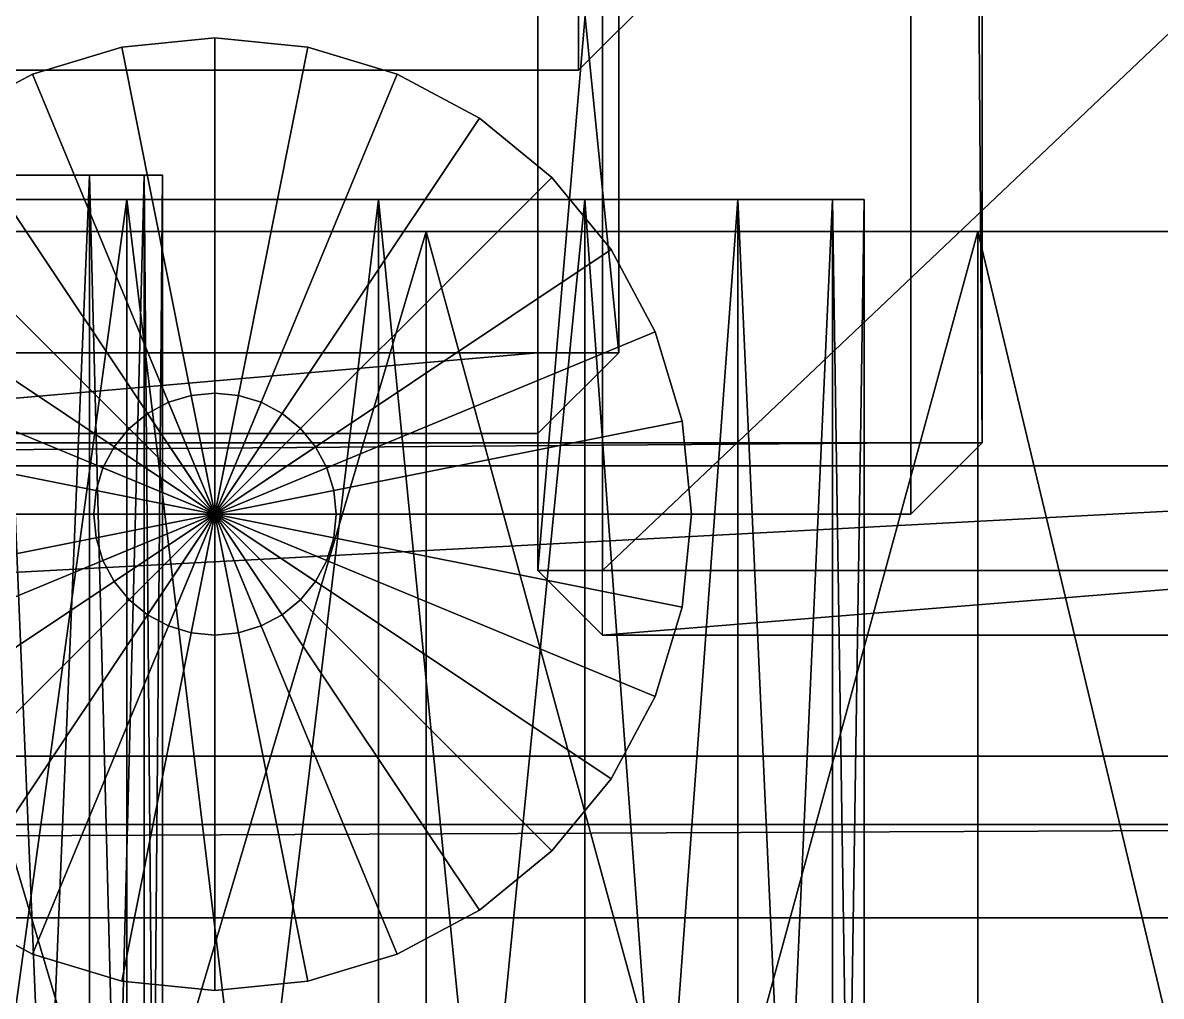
# Model space of a CAD drawing. Header units: millimetres. Extents: x -18 to 4450, y -985 to 970.
# Drawn here: x 3121.2 to 3262.2, y -674.7 to -554.1 of the extents above; entities that cross this region are included whole.
import ezdxf

# ---------------------------------------------------------------- set-up
doc = ezdxf.new("R2010")
doc.units = ezdxf.units.MM
for name, color, linetype in [('body__floor_pan', 40, 'CONTINUOUS'), ('body__left_rear_inner_wheel_tub', 40, 'CONTINUOUS'), ('body__rear_load_floor', 40, 'CONTINUOUS'), ('chassis__cab_body_mount_stand_7', 251, 'CONTINUOUS'), ('chassis__left_body_mount_center_bolt_5', 9, 'CONTINUOUS'), ('chassis__left_body_mount_outrigger_5', 251, 'CONTINUOUS'), ('chassis__left_body_mount_rubber_biscuit_5', 250, 'CONTINUOUS'), ('hard_top__white_hardtop_crowned_roof_skin', 7, 'CONTINUOUS'), ('hard_top__white_hardtop_roof', 7, 'CONTINUOUS'), ('running_gear__left_rear_upper_shock_mount', 251, 'CONTINUOUS'), ('running_gear__rear_left_tire_hub', 250, 'CONTINUOUS'), ('running_gear__rear_left_tire_rim', 9, 'CONTINUOUS'), ('running_gear__rear_left_tire_tire', 250, 'CONTINUOUS')]:
    doc.layers.add(name, color=color, linetype=linetype)

msp = doc.modelspace()

# ---------------------------------------------------------------- linework, layer by layer
at = {"layer": 'body__floor_pan'}
for points in [[(901.549995, -653.450012, 670.000017), (3428.450108, -653.450012, 670.000017), (3428.450108, 653.450012, 670.000017)], [(901.549995, -653.450012, 670.000017), (3428.450108, 653.450012, 670.000017), (901.549995, 653.450012, 670.000017)], [(901.549995, -653.450012, 615.00001), (901.549995, 653.450012, 615.00001), (3428.450108, 653.450012, 615.00001)], [(901.549995, -653.450012, 615.00001), (3428.450108, 653.450012, 615.00001), (3428.450108, -653.450012, 615.00001)], [(901.549995, -665.000021, 626.550019), (901.549995, -653.450012, 615.00001), (3428.450108, -653.450012, 615.00001)], [(901.549995, -665.000021, 626.550019), (3428.450108, -653.450012, 615.00001), (3428.450108, -665.000021, 626.550019)], [(901.549995, -665.000021, 658.450007), (901.549995, -653.450012, 670.000017), (3428.450108, -653.450012, 670.000017)], [(901.549995, -665.000021, 658.450007), (3428.450108, -653.450012, 670.000017), (3428.450108, -665.000021, 658.450007)], [(901.549995, -665.000021, 626.550019), (3428.450108, -665.000021, 626.550019), (3428.450108, -665.000021, 658.450007)], [(901.549995, -665.000021, 626.550019), (3428.450108, -665.000021, 658.450007), (901.549995, -665.000021, 658.450007)]]:
    msp.add_3dface(points, dxfattribs=at)
at = {"layer": 'body__left_rear_inner_wheel_tub'}
for points in [[(2690.999985, -609.000027, 1139.999986), (3368.999958, -609.000027, 1139.999986), (3368.999958, -400.999993, 1139.999986)], [(2690.999985, -609.000027, 1139.999986), (3368.999958, -400.999993, 1139.999986), (2690.999985, -400.999993, 1139.999986)], [(2690.999985, -609.000027, 754.999995), (2690.999985, -400.999993, 754.999995), (3368.999958, -400.999993, 754.999995)], [(2690.999985, -609.000027, 754.999995), (3368.999958, -400.999993, 754.999995), (3368.999958, -609.000027, 754.999995)], [(2690.999985, -644.999981, 791.000009), (2690.999985, -609.000027, 754.999995), (3368.999958, -609.000027, 754.999995)], [(2690.999985, -644.999981, 791.000009), (3368.999958, -609.000027, 754.999995), (3368.999958, -644.999981, 791.000009)], [(2690.999985, -644.999981, 1103.999972), (2690.999985, -609.000027, 1139.999986), (3368.999958, -609.000027, 1139.999986)], [(2690.999985, -644.999981, 1103.999972), (3368.999958, -609.000027, 1139.999986), (3368.999958, -644.999981, 1103.999972)], [(2690.999985, -644.999981, 791.000009), (3368.999958, -644.999981, 791.000009), (3368.999958, -644.999981, 1103.999972)], [(2690.999985, -644.999981, 791.000009), (3368.999958, -644.999981, 1103.999972), (2690.999985, -644.999981, 1103.999972)]]:
    msp.add_3dface(points, dxfattribs=at)
at = {"layer": 'body__rear_load_floor'}
for points in [[(2068.82, -606.180012, 731.999993), (3231.179953, -606.180012, 731.999993), (3231.179953, 606.180012, 731.999993)], [(2068.82, -606.180012, 731.999993), (3231.179953, 606.180012, 731.999993), (2068.82, 606.180012, 731.999993)], [(2068.82, -606.180012, 689.999998), (2068.82, 606.180012, 689.999998), (3231.179953, 606.180012, 689.999998)], [(2068.82, -606.180012, 689.999998), (3231.179953, 606.180012, 689.999998), (3231.179953, -606.180012, 689.999998)], [(3240.00001, -606.180012, 698.819995), (3231.179953, -606.180012, 689.999998), (3231.179953, 606.180012, 689.999998)], [(3240.00001, -606.180012, 698.819995), (3231.179953, 606.180012, 689.999998), (3240.00001, 606.180012, 698.819995)], [(3240.00001, -606.180012, 723.179996), (3231.179953, -606.180012, 731.999993), (3231.179953, 606.180012, 731.999993)], [(3240.00001, -606.180012, 723.179996), (3231.179953, 606.180012, 731.999993), (3240.00001, 606.180012, 723.179996)], [(3240.00001, -606.180012, 698.819995), (3240.00001, 606.180012, 698.819995), (3240.00001, 606.180012, 723.179996)], [(3240.00001, -606.180012, 698.819995), (3240.00001, 606.180012, 723.179996), (3240.00001, -606.180012, 723.179996)], [(2068.82, -615.00001, 698.819995), (2068.82, -606.180012, 689.999998), (3231.179953, -606.180012, 689.999998)], [(2068.82, -615.00001, 698.819995), (3231.179953, -606.180012, 689.999998), (3231.179953, -615.00001, 698.819995)], [(2068.82, -615.00001, 723.179996), (2068.82, -606.180012, 731.999993), (3231.179953, -606.180012, 731.999993)], [(2068.82, -615.00001, 723.179996), (3231.179953, -606.180012, 731.999993), (3231.179953, -615.00001, 723.179996)], [(3240.00001, -606.180012, 698.819995), (3231.179953, -615.00001, 698.819995), (3231.179953, -615.00001, 723.179996)], [(3240.00001, -606.180012, 698.819995), (3231.179953, -615.00001, 723.179996), (3240.00001, -606.180012, 723.179996)], [(3240.00001, -606.180012, 698.819995), (3231.179953, -615.00001, 698.819995), (3231.179953, -606.180012, 689.999998)], [(3240.00001, -606.180012, 723.179996), (3231.179953, -615.00001, 723.179996), (3231.179953, -606.180012, 731.999993)], [(2068.82, -615.00001, 698.819995), (3231.179953, -615.00001, 698.819995), (3231.179953, -615.00001, 723.179996)], [(2068.82, -615.00001, 698.819995), (3231.179953, -615.00001, 723.179996), (2068.82, -615.00001, 723.179996)]]:
    msp.add_3dface(points, dxfattribs=at)
at = {"layer": 'chassis__cab_body_mount_stand_7'}
for points in [[(3069.999933, -595.000029, 551.999986), (3184.999943, -595.000029, 551.999986), (3184.999943, -495.000005, 551.999986)], [(3069.999933, -595.000029, 551.999986), (3184.999943, -495.000005, 551.999986), (3069.999933, -495.000005, 551.999986)], [(3069.999933, -595.000029, 500), (3069.999933, -495.000005, 500), (3184.999943, -495.000005, 500)], [(3069.999933, -595.000029, 500), (3184.999943, -495.000005, 500), (3184.999943, -595.000029, 500)], [(3194.999933, -595.000029, 509.99999), (3184.999943, -595.000029, 500), (3184.999943, -495.000005, 500)], [(3194.999933, -595.000029, 509.99999), (3184.999943, -495.000005, 500), (3194.999933, -495.000005, 509.99999)], [(3194.999933, -595.000029, 541.999996), (3184.999943, -595.000029, 551.999986), (3184.999943, -495.000005, 551.999986)], [(3194.999933, -595.000029, 541.999996), (3184.999943, -495.000005, 551.999986), (3194.999933, -495.000005, 541.999996)], [(3194.999933, -595.000029, 509.99999), (3194.999933, -495.000005, 509.99999), (3194.999933, -495.000005, 541.999996)], [(3194.999933, -595.000029, 509.99999), (3194.999933, -495.000005, 541.999996), (3194.999933, -595.000029, 541.999996)], [(3069.999933, -605.000019, 509.99999), (3069.999933, -595.000029, 500), (3184.999943, -595.000029, 500)], [(3069.999933, -605.000019, 509.99999), (3184.999943, -595.000029, 500), (3184.999943, -605.000019, 509.99999)], [(3069.999933, -605.000019, 541.999996), (3069.999933, -595.000029, 551.999986), (3184.999943, -595.000029, 551.999986)], [(3069.999933, -605.000019, 541.999996), (3184.999943, -595.000029, 551.999986), (3184.999943, -605.000019, 541.999996)], [(3194.999933, -595.000029, 509.99999), (3184.999943, -605.000019, 509.99999), (3184.999943, -605.000019, 541.999996)], [(3194.999933, -595.000029, 509.99999), (3184.999943, -605.000019, 541.999996), (3194.999933, -595.000029, 541.999996)], [(3194.999933, -595.000029, 509.99999), (3184.999943, -605.000019, 509.99999), (3184.999943, -595.000029, 500)], [(3194.999933, -595.000029, 541.999996), (3184.999943, -605.000019, 541.999996), (3184.999943, -595.000029, 551.999986)], [(3069.999933, -605.000019, 509.99999), (3184.999943, -605.000019, 509.99999), (3184.999943, -605.000019, 541.999996)], [(3069.999933, -605.000019, 509.99999), (3184.999943, -605.000019, 541.999996), (3069.999933, -605.000019, 541.999996)]]:
    msp.add_3dface(points, dxfattribs=at)
at = {"layer": 'chassis__left_body_mount_center_bolt_5'}
for points in [[(3142.073631, -600.288212, 597.000003), (3142.073631, -600.288212, 666.999996), (3139.259815, -601.14181, 666.999996)], [(3142.073631, -600.288212, 597.000003), (3139.259815, -601.14181, 666.999996), (3139.259815, -601.14181, 597.000003)], [(3144.999981, -615.00001, 597.000003), (3139.259815, -601.14181, 597.000003), (3142.073631, -600.288212, 597.000003)], [(3144.999981, -615.00001, 666.999996), (3142.073631, -600.288212, 666.999996), (3139.259815, -601.14181, 666.999996)], [(3144.999981, -600.000024, 597.000003), (3144.999981, -600.000024, 666.999996), (3142.073631, -600.288212, 666.999996)], [(3144.999981, -600.000024, 597.000003), (3142.073631, -600.288212, 666.999996), (3142.073631, -600.288212, 597.000003)], [(3144.999981, -615.00001, 597.000003), (3142.073631, -600.288212, 597.000003), (3144.999981, -600.000024, 597.000003)], [(3144.999981, -615.00001, 666.999996), (3144.999981, -600.000024, 666.999996), (3142.073631, -600.288212, 666.999996)], [(3147.926331, -600.288212, 597.000003), (3147.926331, -600.288212, 666.999996), (3144.999981, -600.000024, 666.999996)], [(3147.926331, -600.288212, 597.000003), (3144.999981, -600.000024, 666.999996), (3144.999981, -600.000024, 597.000003)], [(3144.999981, -615.00001, 597.000003), (3144.999981, -600.000024, 597.000003), (3147.926331, -600.288212, 597.000003)], [(3144.999981, -615.00001, 666.999996), (3147.926331, -600.288212, 666.999996), (3144.999981, -600.000024, 666.999996)], [(3144.999981, -615.00001, 597.000003), (3147.926331, -600.288212, 597.000003), (3150.740147, -601.14181, 597.000003)], [(3144.999981, -615.00001, 666.999996), (3150.740147, -601.14181, 666.999996), (3147.926331, -600.288212, 666.999996)], [(3150.740147, -601.14181, 597.000003), (3150.740147, -601.14181, 666.999996), (3147.926331, -600.288212, 666.999996)], [(3150.740147, -601.14181, 597.000003), (3147.926331, -600.288212, 666.999996), (3147.926331, -600.288212, 597.000003)], [(3139.259815, -601.14181, 597.000003), (3139.259815, -601.14181, 666.999996), (3136.666536, -602.527976, 666.999996)], [(3139.259815, -601.14181, 597.000003), (3136.666536, -602.527976, 666.999996), (3136.666536, -602.527976, 597.000003)], [(3144.999981, -615.00001, 597.000003), (3136.666536, -602.527976, 597.000003), (3139.259815, -601.14181, 597.000003)], [(3144.999981, -615.00001, 666.999996), (3139.259815, -601.14181, 666.999996), (3136.666536, -602.527976, 666.999996)], [(3144.999981, -615.00001, 597.000003), (3150.740147, -601.14181, 597.000003), (3153.333664, -602.527976, 597.000003)], [(3144.999981, -615.00001, 666.999996), (3153.333664, -602.527976, 666.999996), (3150.740147, -601.14181, 666.999996)], [(3153.333664, -602.527976, 597.000003), (3153.333664, -602.527976, 666.999996), (3150.740147, -601.14181, 666.999996)], [(3153.333664, -602.527976, 597.000003), (3150.740147, -601.14181, 666.999996), (3150.740147, -601.14181, 597.000003)], [(3136.666536, -602.527976, 597.000003), (3136.666536, -602.527976, 666.999996), (3134.393454, -604.393423, 666.999996)], [(3136.666536, -602.527976, 597.000003), (3134.393454, -604.393423, 666.999996), (3134.393454, -604.393423, 597.000003)], [(3144.999981, -615.00001, 597.000003), (3134.393454, -604.393423, 597.000003), (3136.666536, -602.527976, 597.000003)], [(3144.999981, -615.00001, 666.999996), (3136.666536, -602.527976, 666.999996), (3134.393454, -604.393423, 666.999996)], [(3144.999981, -615.00001, 597.000003), (3153.333664, -602.527976, 597.000003), (3155.606508, -604.393423, 597.000003)], [(3144.999981, -615.00001, 666.999996), (3155.606508, -604.393423, 666.999996), (3153.333664, -602.527976, 666.999996)], [(3155.606508, -604.393423, 597.000003), (3155.606508, -604.393423, 666.999996), (3153.333664, -602.527976, 666.999996)], [(3155.606508, -604.393423, 597.000003), (3153.333664, -602.527976, 666.999996), (3153.333664, -602.527976, 597.000003)], [(3134.393454, -604.393423, 597.000003), (3134.393454, -604.393423, 666.999996), (3132.528067, -606.666446, 666.999996)], [(3134.393454, -604.393423, 597.000003), (3132.528067, -606.666446, 666.999996), (3132.528067, -606.666446, 597.000003)], [(3144.999981, -615.00001, 597.000003), (3132.528067, -606.666446, 597.000003), (3134.393454, -604.393423, 597.000003)], [(3144.999981, -615.00001, 666.999996), (3134.393454, -604.393423, 666.999996), (3132.528067, -606.666446, 666.999996)], [(3144.999981, -615.00001, 597.000003), (3155.606508, -604.393423, 597.000003), (3157.472134, -606.666446, 597.000003)], [(3144.999981, -615.00001, 666.999996), (3157.472134, -606.666446, 666.999996), (3155.606508, -604.393423, 666.999996)], [(3157.472134, -606.666446, 597.000003), (3157.472134, -606.666446, 666.999996), (3155.606508, -604.393423, 666.999996)], [(3157.472134, -606.666446, 597.000003), (3155.606508, -604.393423, 666.999996), (3155.606508, -604.393423, 597.000003)], [(3132.528067, -606.666446, 597.000003), (3132.528067, -606.666446, 666.999996), (3131.141901, -609.259725, 666.999996)], [(3132.528067, -606.666446, 597.000003), (3131.141901, -609.259725, 666.999996), (3131.141901, -609.259725, 597.000003)], [(3144.999981, -615.00001, 597.000003), (3131.141901, -609.259725, 597.000003), (3132.528067, -606.666446, 597.000003)], [(3144.999981, -615.00001, 666.999996), (3132.528067, -606.666446, 666.999996), (3131.141901, -609.259725, 666.999996)], [(3144.999981, -615.00001, 597.000003), (3157.472134, -606.666446, 597.000003), (3158.858299, -609.259725, 597.000003)], [(3144.999981, -615.00001, 666.999996), (3158.858299, -609.259725, 666.999996), (3157.472134, -606.666446, 666.999996)], [(3158.858299, -609.259725, 597.000003), (3158.858299, -609.259725, 666.999996), (3157.472134, -606.666446, 666.999996)], [(3158.858299, -609.259725, 597.000003), (3157.472134, -606.666446, 666.999996), (3157.472134, -606.666446, 597.000003)], [(3131.141901, -609.259725, 597.000003), (3131.141901, -609.259725, 666.999996), (3130.288124, -612.07366, 666.999996)], [(3131.141901, -609.259725, 597.000003), (3130.288124, -612.07366, 666.999996), (3130.288124, -612.07366, 597.000003)], [(3144.999981, -615.00001, 597.000003), (3130.288124, -612.07366, 597.000003), (3131.141901, -609.259725, 597.000003)], [(3144.999981, -615.00001, 666.999996), (3131.141901, -609.259725, 666.999996), (3130.288124, -612.07366, 666.999996)], [(3144.999981, -615.00001, 597.000003), (3158.858299, -609.259725, 597.000003), (3159.711838, -612.07366, 597.000003)], [(3144.999981, -615.00001, 666.999996), (3159.711838, -612.07366, 666.999996), (3158.858299, -609.259725, 666.999996)], [(3159.711838, -612.07366, 597.000003), (3159.711838, -612.07366, 666.999996), (3158.858299, -609.259725, 666.999996)], [(3159.711838, -612.07366, 597.000003), (3158.858299, -609.259725, 666.999996), (3158.858299, -609.259725, 597.000003)], [(3130.288124, -612.07366, 597.000003), (3130.288124, -612.07366, 666.999996), (3130.000114, -615.00001, 666.999996)], [(3130.288124, -612.07366, 597.000003), (3130.000114, -615.00001, 666.999996), (3130.000114, -615.00001, 597.000003)], [(3144.999981, -615.00001, 597.000003), (3130.000114, -615.00001, 597.000003), (3130.288124, -612.07366, 597.000003)], [(3144.999981, -615.00001, 666.999996), (3130.288124, -612.07366, 666.999996), (3130.000114, -615.00001, 666.999996)], [(3144.999981, -615.00001, 597.000003), (3159.711838, -612.07366, 597.000003), (3160.000086, -615.00001, 597.000003)], [(3144.999981, -615.00001, 666.999996), (3160.000086, -615.00001, 666.999996), (3159.711838, -612.07366, 666.999996)], [(3160.000086, -615.00001, 597.000003), (3160.000086, -615.00001, 666.999996), (3159.711838, -612.07366, 666.999996)], [(3160.000086, -615.00001, 597.000003), (3159.711838, -612.07366, 666.999996), (3159.711838, -612.07366, 597.000003)], [(3130.000114, -615.00001, 597.000003), (3130.000114, -615.00001, 666.999996), (3130.288124, -617.926359, 666.999996)], [(3130.000114, -615.00001, 597.000003), (3130.288124, -617.926359, 666.999996), (3130.288124, -617.926359, 597.000003)], [(3144.999981, -615.00001, 597.000003), (3130.288124, -617.926359, 597.000003), (3130.000114, -615.00001, 597.000003)], [(3144.999981, -615.00001, 666.999996), (3130.000114, -615.00001, 666.999996), (3130.288124, -617.926359, 666.999996)], [(3144.999981, -615.00001, 597.000003), (3131.141901, -620.740235, 597.000003), (3130.288124, -617.926359, 597.000003)], [(3144.999981, -615.00001, 666.999996), (3130.288124, -617.926359, 666.999996), (3131.141901, -620.740235, 666.999996)], [(3144.999981, -615.00001, 597.000003), (3132.528067, -623.333573, 597.000003), (3131.141901, -620.740235, 597.000003)], [(3144.999981, -615.00001, 666.999996), (3131.141901, -620.740235, 666.999996), (3132.528067, -623.333573, 666.999996)], [(3144.999981, -615.00001, 597.000003), (3134.393454, -625.606596, 597.000003), (3132.528067, -623.333573, 597.000003)], [(3144.999981, -615.00001, 666.999996), (3132.528067, -623.333573, 666.999996), (3134.393454, -625.606596, 666.999996)], [(3144.999981, -615.00001, 597.000003), (3136.666536, -627.472043, 597.000003), (3134.393454, -625.606596, 597.000003)], [(3144.999981, -615.00001, 666.999996), (3134.393454, -625.606596, 666.999996), (3136.666536, -627.472043, 666.999996)], [(3144.999981, -615.00001, 597.000003), (3139.259815, -628.858209, 597.000003), (3136.666536, -627.472043, 597.000003)], [(3144.999981, -615.00001, 666.999996), (3136.666536, -627.472043, 666.999996), (3139.259815, -628.858209, 666.999996)], [(3144.999981, -615.00001, 597.000003), (3142.073631, -629.711807, 597.000003), (3139.259815, -628.858209, 597.000003)], [(3144.999981, -615.00001, 666.999996), (3139.259815, -628.858209, 666.999996), (3142.073631, -629.711807, 666.999996)], [(3144.999981, -615.00001, 597.000003), (3144.999981, -629.999995, 597.000003), (3142.073631, -629.711807, 597.000003)], [(3144.999981, -615.00001, 666.999996), (3142.073631, -629.711807, 666.999996), (3144.999981, -629.999995, 666.999996)], [(3144.999981, -615.00001, 597.000003), (3147.926331, -629.711807, 597.000003), (3144.999981, -629.999995, 597.000003)], [(3144.999981, -615.00001, 666.999996), (3144.999981, -629.999995, 666.999996), (3147.926331, -629.711807, 666.999996)], [(3144.999981, -615.00001, 597.000003), (3150.740147, -628.858209, 597.000003), (3147.926331, -629.711807, 597.000003)], [(3144.999981, -615.00001, 666.999996), (3147.926331, -629.711807, 666.999996), (3150.740147, -628.858209, 666.999996)], [(3144.999981, -615.00001, 597.000003), (3153.333664, -627.472043, 597.000003), (3150.740147, -628.858209, 597.000003)], [(3144.999981, -615.00001, 666.999996), (3150.740147, -628.858209, 666.999996), (3153.333664, -627.472043, 666.999996)], [(3144.999981, -615.00001, 597.000003), (3155.606508, -625.606596, 597.000003), (3153.333664, -627.472043, 597.000003)], [(3144.999981, -615.00001, 666.999996), (3153.333664, -627.472043, 666.999996), (3155.606508, -625.606596, 666.999996)], [(3144.999981, -615.00001, 597.000003), (3157.472134, -623.333573, 597.000003), (3155.606508, -625.606596, 597.000003)], [(3144.999981, -615.00001, 666.999996), (3155.606508, -625.606596, 666.999996), (3157.472134, -623.333573, 666.999996)], [(3144.999981, -615.00001, 597.000003), (3158.858299, -620.740235, 597.000003), (3157.472134, -623.333573, 597.000003)], [(3144.999981, -615.00001, 666.999996), (3157.472134, -623.333573, 666.999996), (3158.858299, -620.740235, 666.999996)], [(3144.999981, -615.00001, 597.000003), (3159.711838, -617.926359, 597.000003), (3158.858299, -620.740235, 597.000003)], [(3144.999981, -615.00001, 666.999996), (3158.858299, -620.740235, 666.999996), (3159.711838, -617.926359, 666.999996)], [(3144.999981, -615.00001, 597.000003), (3160.000086, -615.00001, 597.000003), (3159.711838, -617.926359, 597.000003)], [(3144.999981, -615.00001, 666.999996), (3159.711838, -617.926359, 666.999996), (3160.000086, -615.00001, 666.999996)], [(3159.711838, -617.926359, 597.000003), (3159.711838, -617.926359, 666.999996), (3160.000086, -615.00001, 666.999996)], [(3159.711838, -617.926359, 597.000003), (3160.000086, -615.00001, 666.999996), (3160.000086, -615.00001, 597.000003)], [(3130.288124, -617.926359, 597.000003), (3130.288124, -617.926359, 666.999996), (3131.141901, -620.740235, 666.999996)], [(3130.288124, -617.926359, 597.000003), (3131.141901, -620.740235, 666.999996), (3131.141901, -620.740235, 597.000003)], [(3158.858299, -620.740235, 597.000003), (3158.858299, -620.740235, 666.999996), (3159.711838, -617.926359, 666.999996)], [(3158.858299, -620.740235, 597.000003), (3159.711838, -617.926359, 666.999996), (3159.711838, -617.926359, 597.000003)], [(3131.141901, -620.740235, 597.000003), (3131.141901, -620.740235, 666.999996), (3132.528067, -623.333573, 666.999996)], [(3131.141901, -620.740235, 597.000003), (3132.528067, -623.333573, 666.999996), (3132.528067, -623.333573, 597.000003)], [(3157.472134, -623.333573, 597.000003), (3157.472134, -623.333573, 666.999996), (3158.858299, -620.740235, 666.999996)], [(3157.472134, -623.333573, 597.000003), (3158.858299, -620.740235, 666.999996), (3158.858299, -620.740235, 597.000003)], [(3132.528067, -623.333573, 597.000003), (3132.528067, -623.333573, 666.999996), (3134.393454, -625.606596, 666.999996)], [(3132.528067, -623.333573, 597.000003), (3134.393454, -625.606596, 666.999996), (3134.393454, -625.606596, 597.000003)], [(3155.606508, -625.606596, 597.000003), (3155.606508, -625.606596, 666.999996), (3157.472134, -623.333573, 666.999996)], [(3155.606508, -625.606596, 597.000003), (3157.472134, -623.333573, 666.999996), (3157.472134, -623.333573, 597.000003)], [(3134.393454, -625.606596, 597.000003), (3134.393454, -625.606596, 666.999996), (3136.666536, -627.472043, 666.999996)], [(3134.393454, -625.606596, 597.000003), (3136.666536, -627.472043, 666.999996), (3136.666536, -627.472043, 597.000003)], [(3153.333664, -627.472043, 597.000003), (3153.333664, -627.472043, 666.999996), (3155.606508, -625.606596, 666.999996)], [(3153.333664, -627.472043, 597.000003), (3155.606508, -625.606596, 666.999996), (3155.606508, -625.606596, 597.000003)], [(3136.666536, -627.472043, 597.000003), (3136.666536, -627.472043, 666.999996), (3139.259815, -628.858209, 666.999996)], [(3136.666536, -627.472043, 597.000003), (3139.259815, -628.858209, 666.999996), (3139.259815, -628.858209, 597.000003)], [(3150.740147, -628.858209, 597.000003), (3150.740147, -628.858209, 666.999996), (3153.333664, -627.472043, 666.999996)], [(3150.740147, -628.858209, 597.000003), (3153.333664, -627.472043, 666.999996), (3153.333664, -627.472043, 597.000003)], [(3139.259815, -628.858209, 597.000003), (3139.259815, -628.858209, 666.999996), (3142.073631, -629.711807, 666.999996)], [(3139.259815, -628.858209, 597.000003), (3142.073631, -629.711807, 666.999996), (3142.073631, -629.711807, 597.000003)], [(3142.073631, -629.711807, 597.000003), (3142.073631, -629.711807, 666.999996), (3144.999981, -629.999995, 666.999996)], [(3142.073631, -629.711807, 597.000003), (3144.999981, -629.999995, 666.999996), (3144.999981, -629.999995, 597.000003)], [(3144.999981, -629.999995, 597.000003), (3144.999981, -629.999995, 666.999996), (3147.926331, -629.711807, 666.999996)], [(3144.999981, -629.999995, 597.000003), (3147.926331, -629.711807, 666.999996), (3147.926331, -629.711807, 597.000003)], [(3147.926331, -629.711807, 597.000003), (3147.926331, -629.711807, 666.999996), (3150.740147, -628.858209, 666.999996)], [(3147.926331, -629.711807, 597.000003), (3150.740147, -628.858209, 666.999996), (3150.740147, -628.858209, 597.000003)]]:
    msp.add_3dface(points, dxfattribs=at)
at = {"layer": 'chassis__left_body_mount_outrigger_5'}
for points in [[(2930.000067, -560.000002, 535.000026), (2930.000067, -550.000012, 524.999976), (3190.000057, -550.000012, 524.999976)], [(2930.000067, -560.000002, 535.000026), (3190.000057, -550.000012, 524.999976), (3190.000057, -560.000002, 535.000026)], [(2930.000067, -560.000002, 569.999993), (2930.000067, -550.000012, 579.999983), (3190.000057, -550.000012, 579.999983)], [(2930.000067, -560.000002, 569.999993), (3190.000057, -550.000012, 579.999983), (3190.000057, -560.000002, 569.999993)], [(3200.000048, -550.000012, 535.000026), (3190.000057, -560.000002, 535.000026), (3190.000057, -560.000002, 569.999993)], [(3200.000048, -550.000012, 535.000026), (3190.000057, -560.000002, 569.999993), (3200.000048, -550.000012, 569.999993)], [(3200.000048, -550.000012, 535.000026), (3190.000057, -560.000002, 535.000026), (3190.000057, -550.000012, 524.999976)], [(3200.000048, -550.000012, 569.999993), (3190.000057, -560.000002, 569.999993), (3190.000057, -550.000012, 579.999983)], [(2930.000067, -560.000002, 535.000026), (3190.000057, -560.000002, 535.000026), (3190.000057, -560.000002, 569.999993)], [(2930.000067, -560.000002, 535.000026), (3190.000057, -560.000002, 569.999993), (2930.000067, -560.000002, 569.999993)]]:
    msp.add_3dface(points, dxfattribs=at)
at = {"layer": 'chassis__left_body_mount_rubber_biscuit_5'}
for points in [[(3144.999981, -555.999994, 588.999987), (3144.999981, -555.999994, 630.999982), (3133.489609, -557.133675, 630.999982)], [(3144.999981, -555.999994, 588.999987), (3133.489609, -557.133675, 630.999982), (3133.489609, -557.133675, 588.999987)], [(3144.999981, -615.00001, 588.999987), (3133.489609, -557.133675, 588.999987), (3144.999981, -555.999994, 588.999987)], [(3144.999981, -615.00001, 630.999982), (3144.999981, -555.999994, 630.999982), (3133.489609, -557.133675, 630.999982)], [(3156.510353, -557.133675, 588.999987), (3156.510353, -557.133675, 630.999982), (3144.999981, -555.999994, 630.999982)], [(3156.510353, -557.133675, 588.999987), (3144.999981, -555.999994, 630.999982), (3144.999981, -555.999994, 588.999987)], [(3144.999981, -615.00001, 588.999987), (3144.999981, -555.999994, 588.999987), (3156.510353, -557.133675, 588.999987)], [(3144.999981, -615.00001, 630.999982), (3156.510353, -557.133675, 630.999982), (3144.999981, -555.999994, 630.999982)], [(3133.489609, -557.133675, 588.999987), (3133.489609, -557.133675, 630.999982), (3122.421741, -560.491085, 630.999982)], [(3133.489609, -557.133675, 588.999987), (3122.421741, -560.491085, 630.999982), (3122.421741, -560.491085, 588.999987)], [(3144.999981, -615.00001, 588.999987), (3122.421741, -560.491085, 588.999987), (3133.489609, -557.133675, 588.999987)], [(3144.999981, -615.00001, 630.999982), (3133.489609, -557.133675, 630.999982), (3122.421741, -560.491085, 630.999982)], [(3144.999981, -615.00001, 588.999987), (3156.510353, -557.133675, 588.999987), (3167.57822, -560.491085, 588.999987)], [(3144.999981, -615.00001, 630.999982), (3167.57822, -560.491085, 630.999982), (3156.510353, -557.133675, 630.999982)], [(3167.57822, -560.491085, 588.999987), (3167.57822, -560.491085, 630.999982), (3156.510353, -557.133675, 630.999982)], [(3167.57822, -560.491085, 588.999987), (3156.510353, -557.133675, 630.999982), (3156.510353, -557.133675, 588.999987)], [(3122.421741, -560.491085, 588.999987), (3122.421741, -560.491085, 630.999982), (3112.221241, -565.943301, 630.999982)], [(3122.421741, -560.491085, 588.999987), (3112.221241, -565.943301, 630.999982), (3112.221241, -565.943301, 588.999987)], [(3144.999981, -615.00001, 588.999987), (3112.221241, -565.943301, 588.999987), (3122.421741, -560.491085, 588.999987)], [(3144.999981, -615.00001, 630.999982), (3122.421741, -560.491085, 630.999982), (3112.221241, -565.943301, 630.999982)], [(3144.999981, -615.00001, 588.999987), (3167.57822, -560.491085, 588.999987), (3177.778721, -565.943301, 588.999987)], [(3144.999981, -615.00001, 630.999982), (3177.778721, -565.943301, 630.999982), (3167.57822, -560.491085, 630.999982)], [(3177.778721, -565.943301, 588.999987), (3177.778721, -565.943301, 630.999982), (3167.57822, -560.491085, 630.999982)], [(3177.778721, -565.943301, 588.999987), (3167.57822, -560.491085, 630.999982), (3167.57822, -560.491085, 588.999987)], [(3144.999981, -615.00001, 588.999987), (3103.280783, -573.280692, 588.999987), (3112.221241, -565.943301, 588.999987)], [(3144.999981, -615.00001, 630.999982), (3112.221241, -565.943301, 630.999982), (3103.280783, -573.280692, 630.999982)], [(3144.999981, -615.00001, 588.999987), (3177.778721, -565.943301, 588.999987), (3186.719418, -573.280692, 588.999987)], [(3144.999981, -615.00001, 630.999982), (3186.719418, -573.280692, 630.999982), (3177.778721, -565.943301, 630.999982)], [(3186.719418, -573.280692, 588.999987), (3186.719418, -573.280692, 630.999982), (3177.778721, -565.943301, 630.999982)], [(3186.719418, -573.280692, 588.999987), (3177.778721, -565.943301, 630.999982), (3177.778721, -565.943301, 588.999987)], [(3144.999981, -615.00001, 588.999987), (3095.943213, -582.221329, 588.999987), (3103.280783, -573.280692, 588.999987)], [(3144.999981, -615.00001, 630.999982), (3103.280783, -573.280692, 630.999982), (3095.943213, -582.221329, 630.999982)], [(3144.999981, -615.00001, 588.999987), (3186.719418, -573.280692, 588.999987), (3194.056749, -582.221329, 588.999987)], [(3144.999981, -615.00001, 630.999982), (3194.056749, -582.221329, 630.999982), (3186.719418, -573.280692, 630.999982)], [(3194.056749, -582.221329, 588.999987), (3194.056749, -582.221329, 630.999982), (3186.719418, -573.280692, 630.999982)], [(3194.056749, -582.221329, 588.999987), (3186.719418, -573.280692, 630.999982), (3186.719418, -573.280692, 588.999987)], [(3144.999981, -615.00001, 588.999987), (3090.491056, -592.421651, 588.999987), (3095.943213, -582.221329, 588.999987)], [(3144.999981, -615.00001, 630.999982), (3095.943213, -582.221329, 630.999982), (3090.491056, -592.421651, 630.999982)], [(3144.999981, -615.00001, 588.999987), (3194.056749, -582.221329, 588.999987), (3199.508905, -592.421651, 588.999987)], [(3144.999981, -615.00001, 630.999982), (3199.508905, -592.421651, 630.999982), (3194.056749, -582.221329, 630.999982)], [(3199.508905, -592.421651, 588.999987), (3199.508905, -592.421651, 630.999982), (3194.056749, -582.221329, 630.999982)], [(3199.508905, -592.421651, 588.999987), (3194.056749, -582.221329, 630.999982), (3194.056749, -582.221329, 588.999987)], [(3144.999981, -615.00001, 588.999987), (3087.133646, -603.489697, 588.999987), (3090.491056, -592.421651, 588.999987)], [(3144.999981, -615.00001, 630.999982), (3090.491056, -592.421651, 630.999982), (3087.133646, -603.489697, 630.999982)], [(3144.999981, -615.00001, 588.999987), (3199.508905, -592.421651, 588.999987), (3202.866316, -603.489697, 588.999987)], [(3144.999981, -615.00001, 630.999982), (3202.866316, -603.489697, 630.999982), (3199.508905, -592.421651, 630.999982)], [(3202.866316, -603.489697, 588.999987), (3202.866316, -603.489697, 630.999982), (3199.508905, -592.421651, 630.999982)], [(3202.866316, -603.489697, 588.999987), (3199.508905, -592.421651, 630.999982), (3199.508905, -592.421651, 588.999987)], [(3144.999981, -615.00001, 588.999987), (3085.999966, -615.00001, 588.999987), (3087.133646, -603.489697, 588.999987)], [(3144.999981, -615.00001, 630.999982), (3087.133646, -603.489697, 630.999982), (3085.999966, -615.00001, 630.999982)], [(3144.999981, -615.00001, 588.999987), (3202.866316, -603.489697, 588.999987), (3203.999996, -615.00001, 588.999987)], [(3144.999981, -615.00001, 630.999982), (3203.999996, -615.00001, 630.999982), (3202.866316, -603.489697, 630.999982)], [(3203.999996, -615.00001, 588.999987), (3203.999996, -615.00001, 630.999982), (3202.866316, -603.489697, 630.999982)], [(3203.999996, -615.00001, 588.999987), (3202.866316, -603.489697, 630.999982), (3202.866316, -603.489697, 588.999987)], [(3144.999981, -615.00001, 588.999987), (3087.133646, -626.510322, 588.999987), (3085.999966, -615.00001, 588.999987)], [(3144.999981, -615.00001, 630.999982), (3085.999966, -615.00001, 630.999982), (3087.133646, -626.510322, 630.999982)], [(3144.999981, -615.00001, 588.999987), (3090.491056, -637.578309, 588.999987), (3087.133646, -626.510322, 588.999987)], [(3144.999981, -615.00001, 630.999982), (3087.133646, -626.510322, 630.999982), (3090.491056, -637.578309, 630.999982)], [(3144.999981, -615.00001, 588.999987), (3095.943213, -647.77863, 588.999987), (3090.491056, -637.578309, 588.999987)], [(3144.999981, -615.00001, 630.999982), (3090.491056, -637.578309, 630.999982), (3095.943213, -647.77863, 630.999982)], [(3144.999981, -615.00001, 588.999987), (3103.280783, -656.719327, 588.999987), (3095.943213, -647.77863, 588.999987)], [(3144.999981, -615.00001, 630.999982), (3095.943213, -647.77863, 630.999982), (3103.280783, -656.719327, 630.999982)], [(3144.999981, -615.00001, 588.999987), (3112.221241, -664.056718, 588.999987), (3103.280783, -656.719327, 588.999987)], [(3144.999981, -615.00001, 630.999982), (3103.280783, -656.719327, 630.999982), (3112.221241, -664.056718, 630.999982)], [(3144.999981, -615.00001, 588.999987), (3122.421741, -669.508874, 588.999987), (3112.221241, -664.056718, 588.999987)], [(3144.999981, -615.00001, 630.999982), (3112.221241, -664.056718, 630.999982), (3122.421741, -669.508874, 630.999982)], [(3144.999981, -615.00001, 588.999987), (3133.489609, -672.866344, 588.999987), (3122.421741, -669.508874, 588.999987)], [(3144.999981, -615.00001, 630.999982), (3122.421741, -669.508874, 630.999982), (3133.489609, -672.866344, 630.999982)], [(3144.999981, -615.00001, 588.999987), (3144.999981, -674.000025, 588.999987), (3133.489609, -672.866344, 588.999987)], [(3144.999981, -615.00001, 630.999982), (3133.489609, -672.866344, 630.999982), (3144.999981, -674.000025, 630.999982)], [(3144.999981, -615.00001, 588.999987), (3156.510353, -672.866344, 588.999987), (3144.999981, -674.000025, 588.999987)], [(3144.999981, -615.00001, 630.999982), (3144.999981, -674.000025, 630.999982), (3156.510353, -672.866344, 630.999982)], [(3144.999981, -615.00001, 588.999987), (3167.57822, -669.508874, 588.999987), (3156.510353, -672.866344, 588.999987)], [(3144.999981, -615.00001, 630.999982), (3156.510353, -672.866344, 630.999982), (3167.57822, -669.508874, 630.999982)], [(3144.999981, -615.00001, 588.999987), (3177.778721, -664.056718, 588.999987), (3167.57822, -669.508874, 588.999987)], [(3144.999981, -615.00001, 630.999982), (3167.57822, -669.508874, 630.999982), (3177.778721, -664.056718, 630.999982)], [(3144.999981, -615.00001, 588.999987), (3186.719418, -656.719327, 588.999987), (3177.778721, -664.056718, 588.999987)], [(3144.999981, -615.00001, 630.999982), (3177.778721, -664.056718, 630.999982), (3186.719418, -656.719327, 630.999982)], [(3144.999981, -615.00001, 588.999987), (3194.056749, -647.77863, 588.999987), (3186.719418, -656.719327, 588.999987)], [(3144.999981, -615.00001, 630.999982), (3186.719418, -656.719327, 630.999982), (3194.056749, -647.77863, 630.999982)], [(3144.999981, -615.00001, 588.999987), (3199.508905, -637.578309, 588.999987), (3194.056749, -647.77863, 588.999987)], [(3144.999981, -615.00001, 630.999982), (3194.056749, -647.77863, 630.999982), (3199.508905, -637.578309, 630.999982)], [(3144.999981, -615.00001, 588.999987), (3202.866316, -626.510322, 588.999987), (3199.508905, -637.578309, 588.999987)], [(3144.999981, -615.00001, 630.999982), (3199.508905, -637.578309, 630.999982), (3202.866316, -626.510322, 630.999982)], [(3144.999981, -615.00001, 588.999987), (3203.999996, -615.00001, 588.999987), (3202.866316, -626.510322, 588.999987)], [(3144.999981, -615.00001, 630.999982), (3202.866316, -626.510322, 630.999982), (3203.999996, -615.00001, 630.999982)], [(3202.866316, -626.510322, 588.999987), (3202.866316, -626.510322, 630.999982), (3203.999996, -615.00001, 630.999982)], [(3202.866316, -626.510322, 588.999987), (3203.999996, -615.00001, 630.999982), (3203.999996, -615.00001, 588.999987)], [(3199.508905, -637.578309, 588.999987), (3199.508905, -637.578309, 630.999982), (3202.866316, -626.510322, 630.999982)], [(3199.508905, -637.578309, 588.999987), (3202.866316, -626.510322, 630.999982), (3202.866316, -626.510322, 588.999987)], [(3194.056749, -647.77863, 588.999987), (3194.056749, -647.77863, 630.999982), (3199.508905, -637.578309, 630.999982)], [(3194.056749, -647.77863, 588.999987), (3199.508905, -637.578309, 630.999982), (3199.508905, -637.578309, 588.999987)], [(3186.719418, -656.719327, 588.999987), (3186.719418, -656.719327, 630.999982), (3194.056749, -647.77863, 630.999982)], [(3186.719418, -656.719327, 588.999987), (3194.056749, -647.77863, 630.999982), (3194.056749, -647.77863, 588.999987)], [(3177.778721, -664.056718, 588.999987), (3177.778721, -664.056718, 630.999982), (3186.719418, -656.719327, 630.999982)], [(3177.778721, -664.056718, 588.999987), (3186.719418, -656.719327, 630.999982), (3186.719418, -656.719327, 588.999987)], [(3112.221241, -664.056718, 588.999987), (3112.221241, -664.056718, 630.999982), (3122.421741, -669.508874, 630.999982)], [(3112.221241, -664.056718, 588.999987), (3122.421741, -669.508874, 630.999982), (3122.421741, -669.508874, 588.999987)], [(3167.57822, -669.508874, 588.999987), (3167.57822, -669.508874, 630.999982), (3177.778721, -664.056718, 630.999982)], [(3167.57822, -669.508874, 588.999987), (3177.778721, -664.056718, 630.999982), (3177.778721, -664.056718, 588.999987)], [(3122.421741, -669.508874, 588.999987), (3122.421741, -669.508874, 630.999982), (3133.489609, -672.866344, 630.999982)], [(3122.421741, -669.508874, 588.999987), (3133.489609, -672.866344, 630.999982), (3133.489609, -672.866344, 588.999987)], [(3156.510353, -672.866344, 588.999987), (3156.510353, -672.866344, 630.999982), (3167.57822, -669.508874, 630.999982)], [(3156.510353, -672.866344, 588.999987), (3167.57822, -669.508874, 630.999982), (3167.57822, -669.508874, 588.999987)], [(3133.489609, -672.866344, 588.999987), (3133.489609, -672.866344, 630.999982), (3144.999981, -674.000025, 630.999982)], [(3133.489609, -672.866344, 588.999987), (3144.999981, -674.000025, 630.999982), (3144.999981, -674.000025, 588.999987)], [(3144.999981, -674.000025, 588.999987), (3144.999981, -674.000025, 630.999982), (3156.510353, -672.866344, 630.999982)], [(3144.999981, -674.000025, 588.999987), (3156.510353, -672.866344, 630.999982), (3156.510353, -672.866344, 588.999987)]]:
    msp.add_3dface(points, dxfattribs=at)
at = {"layer": 'hard_top__white_hardtop_crowned_roof_skin'}
for points in [[(1125, -759.99999, 1886.000037), (3440.000057, -759.99999, 1896.000028), (3440.000057, 0, 1942.000031)], [(1125, -759.99999, 1886.000037), (3440.000057, 0, 1942.000031), (1125, 0, 1932.000041)], [(1125, -759.99999, 1860.000014), (1125, 0, 1906.000018), (3440.000057, 0, 1916.000009)], [(1125, -759.99999, 1860.000014), (3440.000057, 0, 1916.000009), (3440.000057, -759.99999, 1870.000005)]]:
    msp.add_3dface(points, dxfattribs=at)
at = {"layer": 'hard_top__white_hardtop_roof'}
for points in [[(1222.180009, -757.82001, 1896.000028), (3487.81991, -757.82001, 1896.000028), (3487.81991, 757.82001, 1896.000028)], [(1222.180009, -757.82001, 1896.000028), (3487.81991, 757.82001, 1896.000028), (1222.180009, 757.82001, 1896.000028)], [(1222.180009, -757.82001, 1838.000059), (1222.180009, 757.82001, 1838.000059), (3487.81991, 757.82001, 1838.000059)], [(1222.180009, -757.82001, 1838.000059), (3487.81991, 757.82001, 1838.000059), (3487.81991, -757.82001, 1838.000059)]]:
    msp.add_3dface(points, dxfattribs=at)
at = {"layer": 'running_gear__left_rear_upper_shock_mount'}
for points in [[(3184.999943, -621.999979, 883.000016), (3184.999943, -621.999979, 1001.999974), (3184.999943, -527.999997, 1001.999974)], [(3184.999943, -621.999979, 883.000016), (3184.999943, -527.999997, 1001.999974), (3184.999943, -527.999997, 883.000016)], [(3184.999943, -621.999979, 883.000016), (3193.000078, -621.999979, 875), (3193.000078, -527.999997, 875)], [(3184.999943, -621.999979, 883.000016), (3193.000078, -527.999997, 875), (3184.999943, -527.999997, 883.000016)], [(3184.999943, -621.999979, 1001.999974), (3193.000078, -621.999979, 1009.99999), (3193.000078, -527.999997, 1009.99999)], [(3184.999943, -621.999979, 1001.999974), (3193.000078, -527.999997, 1009.99999), (3184.999943, -527.999997, 1001.999974)], [(3193.000078, -621.999979, 1009.99999), (3292.000055, -621.999979, 1009.99999), (3292.000055, -527.999997, 1009.99999)], [(3193.000078, -621.999979, 1009.99999), (3292.000055, -527.999997, 1009.99999), (3193.000078, -527.999997, 1009.99999)], [(3193.000078, -621.999979, 875), (3193.000078, -527.999997, 875), (3292.000055, -527.999997, 875)], [(3193.000078, -621.999979, 875), (3292.000055, -527.999997, 875), (3292.000055, -621.999979, 875)], [(3184.999943, -621.999979, 883.000016), (3193.000078, -629.999995, 883.000016), (3193.000078, -629.999995, 1001.999974)], [(3184.999943, -621.999979, 883.000016), (3193.000078, -629.999995, 1001.999974), (3184.999943, -621.999979, 1001.999974)], [(3184.999943, -621.999979, 883.000016), (3193.000078, -629.999995, 883.000016), (3193.000078, -621.999979, 875)], [(3184.999943, -621.999979, 1001.999974), (3193.000078, -629.999995, 1001.999974), (3193.000078, -621.999979, 1009.99999)], [(3193.000078, -629.999995, 883.000016), (3193.000078, -621.999979, 875), (3292.000055, -621.999979, 875)], [(3193.000078, -629.999995, 883.000016), (3292.000055, -621.999979, 875), (3292.000055, -629.999995, 883.000016)], [(3193.000078, -629.999995, 1001.999974), (3193.000078, -621.999979, 1009.99999), (3292.000055, -621.999979, 1009.99999)], [(3193.000078, -629.999995, 1001.999974), (3292.000055, -621.999979, 1009.99999), (3292.000055, -629.999995, 1001.999974)], [(3193.000078, -629.999995, 883.000016), (3292.000055, -629.999995, 883.000016), (3292.000055, -629.999995, 1001.999974)], [(3193.000078, -629.999995, 883.000016), (3292.000055, -629.999995, 1001.999974), (3193.000078, -629.999995, 1001.999974)]]:
    msp.add_3dface(points, dxfattribs=at)
at = {"layer": 'running_gear__rear_left_tire_hub'}
for points in [[(3019.999981, -573.000014, 395.000011), (3138.499975, -573.000014, 395.000011), (3136.223078, -573.000014, 418.118209)], [(3019.999981, -573.000014, 395.000011), (3136.223078, -573.000014, 418.118209), (3129.479647, -573.000014, 440.347999)], [(3019.999981, -573.000014, 395.000011), (3129.479647, -573.000014, 440.347999), (3118.529081, -573.000014, 460.835069)], [(3019.999981, -573.000014, 395.000011), (3118.529081, -573.000014, 329.164922), (3129.479647, -573.000014, 349.652022)], [(3019.999981, -573.000014, 395.000011), (3129.479647, -573.000014, 349.652022), (3136.223078, -573.000014, 371.881783)], [(3019.999981, -573.000014, 395.000011), (3136.223078, -573.000014, 371.881783), (3138.499975, -573.000014, 395.000011)], [(3129.479647, -837.000012, 440.347999), (3129.479647, -573.000014, 440.347999), (3118.529081, -573.000014, 460.835069)], [(3129.479647, -837.000012, 440.347999), (3118.529081, -573.000014, 460.835069), (3118.529081, -837.000012, 460.835069)], [(3118.529081, -837.000012, 329.164922), (3118.529081, -573.000014, 329.164922), (3129.479647, -573.000014, 349.652022)], [(3118.529081, -837.000012, 329.164922), (3129.479647, -573.000014, 349.652022), (3129.479647, -837.000012, 349.652022)], [(3136.223078, -837.000012, 418.118209), (3136.223078, -573.000014, 418.118209), (3129.479647, -573.000014, 440.347999)], [(3136.223078, -837.000012, 418.118209), (3129.479647, -573.000014, 440.347999), (3129.479647, -837.000012, 440.347999)], [(3129.479647, -837.000012, 349.652022), (3129.479647, -573.000014, 349.652022), (3136.223078, -573.000014, 371.881783)], [(3129.479647, -837.000012, 349.652022), (3136.223078, -573.000014, 371.881783), (3136.223078, -837.000012, 371.881783)], [(3138.499975, -837.000012, 395.000011), (3138.499975, -573.000014, 395.000011), (3136.223078, -573.000014, 418.118209)], [(3138.499975, -837.000012, 395.000011), (3136.223078, -573.000014, 418.118209), (3136.223078, -837.000012, 418.118209)], [(3136.223078, -837.000012, 371.881783), (3136.223078, -573.000014, 371.881783), (3138.499975, -573.000014, 395.000011)], [(3136.223078, -837.000012, 371.881783), (3138.499975, -573.000014, 395.000011), (3138.499975, -837.000012, 395.000011)]]:
    msp.add_3dface(points, dxfattribs=at)
at = {"layer": 'running_gear__rear_left_tire_rim'}
for points in [[(3019.999981, -575.999975, 395.000011), (3225.399971, -575.999975, 395.000011), (3221.45319, -575.999975, 435.071558)], [(3019.999981, -575.999975, 395.000011), (3221.45319, -575.999975, 435.071558), (3209.764957, -575.999975, 473.603189)], [(3019.999981, -575.999975, 395.000011), (3209.764957, -575.999975, 473.603189), (3190.783978, -575.999975, 509.114146)], [(3019.999981, -575.999975, 395.000011), (3190.783978, -575.999975, 509.114146), (3165.239811, -575.999975, 540.239751)], [(3019.999981, -575.999975, 395.000011), (3165.239811, -575.999975, 540.239751), (3134.114027, -575.999975, 565.783858)], [(3019.999981, -575.999975, 395.000011), (3134.114027, -575.999975, 565.783858), (3098.603249, -575.999975, 584.764838)], [(3019.999981, -575.999975, 395.000011), (3098.603249, -575.999975, 205.235139), (3134.114027, -575.999975, 224.216148)], [(3019.999981, -575.999975, 395.000011), (3134.114027, -575.999975, 224.216148), (3165.239811, -575.999975, 249.76027)], [(3019.999981, -575.999975, 395.000011), (3165.239811, -575.999975, 249.76027), (3190.783978, -575.999975, 280.885875)], [(3019.999981, -575.999975, 395.000011), (3190.783978, -575.999975, 280.885875), (3209.764957, -575.999975, 316.396832)], [(3019.999981, -575.999975, 395.000011), (3209.764957, -575.999975, 316.396832), (3221.45319, -575.999975, 354.928434)], [(3019.999981, -575.999975, 395.000011), (3221.45319, -575.999975, 354.928434), (3225.399971, -575.999975, 395.000011)], [(3134.114027, -833.999991, 565.783858), (3134.114027, -575.999975, 565.783858), (3098.603249, -575.999975, 584.764838)], [(3134.114027, -833.999991, 565.783858), (3098.603249, -575.999975, 584.764838), (3098.603249, -833.999991, 584.764838)], [(3098.603249, -833.999991, 205.235139), (3098.603249, -575.999975, 205.235139), (3134.114027, -575.999975, 224.216148)], [(3098.603249, -833.999991, 205.235139), (3134.114027, -575.999975, 224.216148), (3134.114027, -833.999991, 224.216148)], [(3165.239811, -833.999991, 540.239751), (3165.239811, -575.999975, 540.239751), (3134.114027, -575.999975, 565.783858)], [(3165.239811, -833.999991, 540.239751), (3134.114027, -575.999975, 565.783858), (3134.114027, -833.999991, 565.783858)], [(3134.114027, -833.999991, 224.216148), (3134.114027, -575.999975, 224.216148), (3165.239811, -575.999975, 249.76027)], [(3134.114027, -833.999991, 224.216148), (3165.239811, -575.999975, 249.76027), (3165.239811, -833.999991, 249.76027)], [(3190.783978, -833.999991, 509.114146), (3190.783978, -575.999975, 509.114146), (3165.239811, -575.999975, 540.239751)], [(3190.783978, -833.999991, 509.114146), (3165.239811, -575.999975, 540.239751), (3165.239811, -833.999991, 540.239751)], [(3165.239811, -833.999991, 249.76027), (3165.239811, -575.999975, 249.76027), (3190.783978, -575.999975, 280.885875)], [(3165.239811, -833.999991, 249.76027), (3190.783978, -575.999975, 280.885875), (3190.783978, -833.999991, 280.885875)], [(3209.764957, -833.999991, 473.603189), (3209.764957, -575.999975, 473.603189), (3190.783978, -575.999975, 509.114146)], [(3209.764957, -833.999991, 473.603189), (3190.783978, -575.999975, 509.114146), (3190.783978, -833.999991, 509.114146)], [(3190.783978, -833.999991, 280.885875), (3190.783978, -575.999975, 280.885875), (3209.764957, -575.999975, 316.396832)], [(3190.783978, -833.999991, 280.885875), (3209.764957, -575.999975, 316.396832), (3209.764957, -833.999991, 316.396832)], [(3221.45319, -833.999991, 435.071558), (3221.45319, -575.999975, 435.071558), (3209.764957, -575.999975, 473.603189)], [(3221.45319, -833.999991, 435.071558), (3209.764957, -575.999975, 473.603189), (3209.764957, -833.999991, 473.603189)], [(3209.764957, -833.999991, 316.396832), (3209.764957, -575.999975, 316.396832), (3221.45319, -575.999975, 354.928434)], [(3209.764957, -833.999991, 316.396832), (3221.45319, -575.999975, 354.928434), (3221.45319, -833.999991, 354.928434)], [(3225.399971, -833.999991, 395.000011), (3225.399971, -575.999975, 395.000011), (3221.45319, -575.999975, 435.071558)], [(3225.399971, -833.999991, 395.000011), (3221.45319, -575.999975, 435.071558), (3221.45319, -833.999991, 435.071558)], [(3221.45319, -833.999991, 354.928434), (3221.45319, -575.999975, 354.928434), (3225.399971, -575.999975, 395.000011)], [(3221.45319, -833.999991, 354.928434), (3225.399971, -575.999975, 395.000011), (3225.399971, -833.999991, 395.000011)]]:
    msp.add_3dface(points, dxfattribs=at)
at = {"layer": 'running_gear__rear_left_tire_tire'}
for points in [[(3019.999981, -579.999983, 395.000011), (3414.999962, -579.999983, 395.000011), (3407.410145, -579.999983, 472.06068)], [(3019.999981, -579.999983, 395.000011), (3407.410145, -579.999983, 472.06068), (3384.932518, -579.999983, 546.159983)], [(3019.999981, -579.999983, 395.000011), (3384.932518, -579.999983, 546.159983), (3348.430395, -579.999983, 614.450216)], [(3019.999981, -579.999983, 395.000011), (3348.430395, -579.999983, 614.450216), (3299.307108, -579.999983, 674.307168)], [(3019.999981, -579.999983, 395.000011), (3299.307108, -579.999983, 674.307168), (3239.450216, -579.999983, 723.430514)], [(3019.999981, -579.999983, 395.000011), (3239.450216, -579.999983, 723.430514), (3171.159983, -579.999983, 759.932399)], [(3019.999981, -579.999983, 395.000011), (3171.159983, -579.999983, 759.932399), (3097.06068, -579.999983, 782.410204)], [(3019.999981, -579.999983, 395.000011), (3097.06068, -579.999983, 7.589814), (3171.159983, -579.999983, 30.067585)], [(3019.999981, -579.999983, 395.000011), (3171.159983, -579.999983, 30.067585), (3239.450216, -579.999983, 66.5695)], [(3019.999981, -579.999983, 395.000011), (3239.450216, -579.999983, 66.5695), (3299.307108, -579.999983, 115.692824)], [(3019.999981, -579.999983, 395.000011), (3299.307108, -579.999983, 115.692824), (3348.430395, -579.999983, 175.54976)], [(3019.999981, -579.999983, 395.000011), (3348.430395, -579.999983, 175.54976), (3384.932518, -579.999983, 243.840039)], [(3019.999981, -579.999983, 395.000011), (3384.932518, -579.999983, 243.840039), (3407.410145, -579.999983, 317.939311)], [(3019.999981, -579.999983, 395.000011), (3407.410145, -579.999983, 317.939311), (3414.999962, -579.999983, 395.000011)], [(3171.159983, -829.999983, 759.932399), (3171.159983, -579.999983, 759.932399), (3097.06068, -579.999983, 782.410204)], [(3171.159983, -829.999983, 759.932399), (3097.06068, -579.999983, 782.410204), (3097.06068, -829.999983, 782.410204)], [(3097.06068, -829.999983, 7.589814), (3097.06068, -579.999983, 7.589814), (3171.159983, -579.999983, 30.067585)], [(3097.06068, -829.999983, 7.589814), (3171.159983, -579.999983, 30.067585), (3171.159983, -829.999983, 30.067585)], [(3239.450216, -829.999983, 723.430514), (3239.450216, -579.999983, 723.430514), (3171.159983, -579.999983, 759.932399)], [(3239.450216, -829.999983, 723.430514), (3171.159983, -579.999983, 759.932399), (3171.159983, -829.999983, 759.932399)], [(3171.159983, -829.999983, 30.067585), (3171.159983, -579.999983, 30.067585), (3239.450216, -579.999983, 66.5695)], [(3171.159983, -829.999983, 30.067585), (3239.450216, -579.999983, 66.5695), (3239.450216, -829.999983, 66.5695)], [(3299.307108, -829.999983, 674.307168), (3299.307108, -579.999983, 674.307168), (3239.450216, -579.999983, 723.430514)], [(3299.307108, -829.999983, 674.307168), (3239.450216, -579.999983, 723.430514), (3239.450216, -829.999983, 723.430514)], [(3239.450216, -829.999983, 66.5695), (3239.450216, -579.999983, 66.5695), (3299.307108, -579.999983, 115.692824)], [(3239.450216, -829.999983, 66.5695), (3299.307108, -579.999983, 115.692824), (3299.307108, -829.999983, 115.692824)]]:
    msp.add_3dface(points, dxfattribs=at)

doc.saveas('drawing.dxf')
